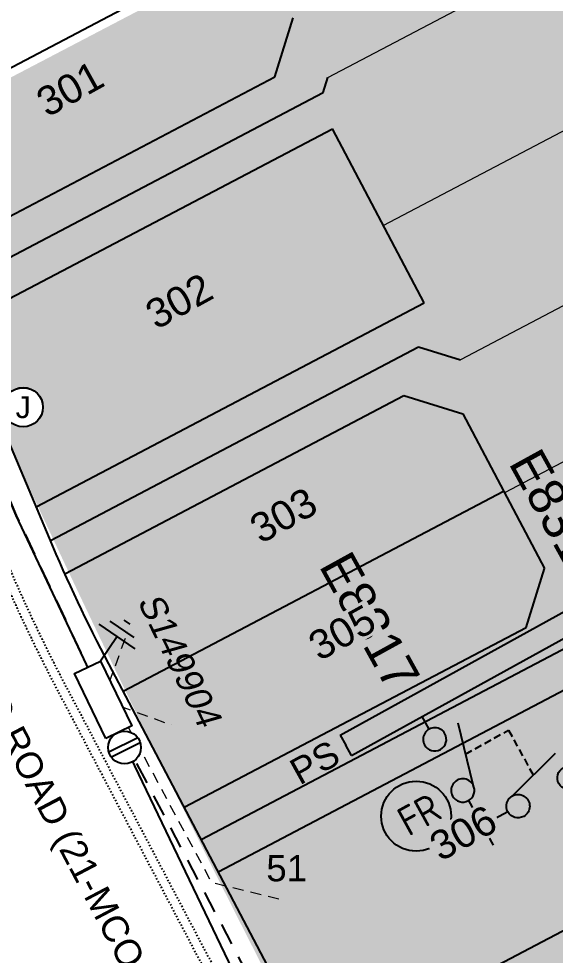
# Model space of a CAD drawing. Header units: metres. Extents: x 303431 to 305438, y 6269401 to 6270518.
# Drawn here: x 303926.4 to 303963.2, y 6269828.6 to 6269892.9 of the extents above; entities that cross this region are included whole.
import ezdxf
from ezdxf.enums import TextEntityAlignment as Align

# ---------------------------------------------------------------- set-up
doc = ezdxf.new("R2010")
doc.units = ezdxf.units.M
for name, pattern in [('A', [0]), ('Cable Exist UG', [8.2, 4, -1.2, 1.8, -1.2]), ('CENTERX2', [4, 2.5, -0.5, 0.5, -0.5]), ('Dash', [5, 3, -2]), ('DASHED', [0.75, 0.5, -0.25]), ('DOT', [0.25, 0, -0.25])]:
    doc.linetypes.add(name, pattern=pattern)
doc.layers.get('0').update_dxf_attribs({"color": 6})
for name, color, linetype in [('_User Duct ID', 3, 'Continuous'), ('Equip_HV_NEW', 2, 'Continuous'), ('Equip_LV_EXT', 7, 'Continuous'), ('Mains_LV_NEW_T84', 2, 'Continuous'), ('Notes', 7, 'Continuous'), ('Notes_LV_MISC', 7, 'Continuous'), ('SupportsUG_SP_LV_NEW', 2, 'Continuous'), ('Trench_SP_NEW', 2, 'Continuous')]:
    doc.layers.add(name, color=color, linetype=linetype)
doc.layers.add('Cadastre Land Parcels_SP_EXT', color=9, linetype='Continuous', lineweight=5)
doc.layers.add('Cadastre Roads_SP_EXT', color=9, linetype='Continuous', lineweight=5)
doc.styles.add('ARIAL', font='arial.ttf', dxfattribs={"height": 2})
doc.styles.add('iecISOCP', font='isocp.shx')
doc.styles.add('IESYMBOL1', font='isocp.shx')
doc.styles.get("Standard").update_dxf_attribs({"font": 'arial.ttf'})
doc.styles.add('SWG_LABEL', font='arial.ttf')
doc.styles.add('SWITCH_LABEL', font='arial.ttf', dxfattribs={"height": 2.5})
doc.linetypes.add('Cable New UG', pattern='A,7,-0.25,["x",Standard,S=2,R=0,X=0.2,Y=-0.8],-2.1', length=9.35)

# ---------------------------------------------------------------- blocks, each defined once
blk = doc.blocks.new('PILLAR_NEW')
at = {"oblique": 10, "flags": 8}
blk.add_attdef('ASSET_NUM', text='', height=1.75, dxfattribs=at).set_placement((2, 4), align=Align.MIDDLE_LEFT)
at = {"flags": 9}
for tag, p in [('STREET_CODE', (1.5, 2)), ('OWNED_BY', (1.5, 1.8)), ('OPERATED_BY', (1.5, 1.6))]:
    blk.add_attdef(tag, text='', height=0.2, dxfattribs=at).set_placement(p, align=Align.MIDDLE_LEFT)
blk.add_wipeout([(-2.475, 0.99), (2.475, 0.99), (2.475, -0.99), (-2.475, -0.99)])
at = {"lineweight": -3}
blk.add_lwpolyline([(-2.475, 0.99), (2.475, 0.99), (2.475, -0.99), (-2.475, -0.99)], close=True, dxfattribs=at)
for tag, flags, p in [('STATE', 9, (1.5, 1.2)), ('MAINTAINED_BY', 9, (1.5, 1.4)), ('SUPPORT_TYPE', 9, (1.5, 1)), ('USAGE', 9, (1.5, 0.8)), ('LEGEND', 9, (1.5, 0.6)), ('SUBURB', 9, (1.5, 0.2)), ('STREETNAME', 9, (1.5, 0)), ('PARENT', 9, (1.5, 0.4)), ('Z', 1, (1.5, -0.6)), ('LOCATION', 9, (1.5, -0.2)), ('NOTES', 9, (1.5, -0.4))]:
    blk.add_attdef(tag, text='', height=0.2, dxfattribs=dict(flags=flags)).set_placement(p, align=Align.MIDDLE_LEFT)
blk = doc.blocks.new('SWG_SIE_TRF_NOES_NEW')
for p, q in [((7.008, 0.801), (2.793, 1.949)), ((14.679, 0), (20.536, -0.004))]:
    blk.add_line(p, q)
at = {"linetype": 'DASHED'}
blk.add_lwpolyline([(4.901, 1.375), (4.901, 4.638), (12.609, 4.638)], dxfattribs=at)
for points in [[(2.998, -0.79, 1), (3.002, 0.81, 1)], [(6.998, -0.798, 1), (7.002, 0.801, 1)]]:
    blk.add_lwpolyline(points, format="xyb", close=True)
for points in [[(19.536, -0.753), (20.536, -0.004), (19.536, 0.747)], [(2.2, 0.011), (1.2, 0.011)], [(7.8, 0), (9.453, 0)]]:
    blk.add_lwpolyline(points)
at = {"flags": 1}
blk.add_attdef('Z', (0, 0), '', height=0.2, dxfattribs=at)
at = {"style": 'SWITCH_LABEL', "flags": 9}
blk.add_attdef('STREET_CODE', text='', height=0.2, dxfattribs=at).set_placement((0, -0.2), align=Align.MIDDLE_LEFT)
at = {"flags": 9}
for tag, p in [('ORIENTATION', (0, -0.4)), ('PARENT', (0, -0.6)), ('SUBURB', (0, -1)), ('STREETNAME', (0, -1.2)), ('USAGE', (0, -0.8)), ('OWNED_BY', (0.004, -1.886)), ('LOCATION', (0, -1.4)), ('NOTES', (0, -1.6)), ('OPERATED_BY', (-0.002, -2.108)), ('MAINTAINED_BY', (-0.003, -2.315))]:
    blk.add_attdef(tag, text='', height=0.2, dxfattribs=at).set_placement(p, align=Align.MIDDLE_LEFT)
blk = doc.blocks.new('SWG_FUSE_NEW')
for points in [[(1.151, 0.718), (4.044, -0.706)], [(1.16, -0.715), (4.044, 0.727)]]:
    blk.add_lwpolyline(points)
for centre in [(0.8, -0.001), (4.4, 0.01)]:
    blk.add_circle(centre, 0.8)
blk = doc.blocks.new('SWG_SIE_TRF_NEW')
at = {"linetype": 'CENTERX2'}
blk.add_blockref('SWG_SIE_TRF_NOES_NEW', (0, 0), dxfattribs=at)
at = {"linetype": 'CENTERX2', "rotation": 180}
blk.add_blockref('SWG_FUSE_NEW', (14.679, 0), dxfattribs=at)
at = {"style": 'IESYMBOL1'}
blk.add_text('TRF', height=2.5, rotation=89.98256, dxfattribs=at).set_placement((22.515, -0.055), align=Align.MIDDLE_CENTER)
blk = doc.blocks.new('FAULT_INDIC_SE')
blk.add_circle((0, 0), 2.4)
at = {"insert": (-1.152, 1.002), "char_height": 2, "width": 2.70423, "attachment_point": 1, "style": 'iecISOCP'}
blk.add_mtext('FR', dxfattribs=at)
blk = doc.blocks.new('SWG_SIE_SU_NEW')
blk.add_line((5.808, 0.79), (1.594, 1.938))
at = {"linetype": 'A', "lineweight": 0}
for p, q in [((8.381, 0.659), (8.379, -0.682)), ((8.579, -0.712), (8.581, 0.688)), ((8.781, 0.659), (8.779, -0.683)), ((7.981, 0.347), (7.98, -0.368)), ((8.18, -0.584), (8.181, 0.562)), ((8.98, -0.588), (8.981, 0.564)), ((9.181, 0.351), (9.18, -0.376))]:
    blk.add_line(p, q, dxfattribs=at)
at = {"linetype": 'DASHED'}
blk.add_lwpolyline([(3.701, 1.364), (3.701, 4.733), (7.222, 4.733)], dxfattribs=at)
for points in [[(1.798, -0.802, 1), (1.802, 0.798, 1)], [(5.798, -0.81, 1), (5.802, 0.79, 1)]]:
    blk.add_lwpolyline(points, format="xyb", close=True)
for points in [[(1, 0), (0, 0)], [(6.6, -0.012), (10.1, -0.012)]]:
    blk.add_lwpolyline(points)
at = {"linetype": 'A', "lineweight": 0}
blk.add_circle((8.582, -0.012), 0.7, dxfattribs=at)
at = {"style": 'SWG_LABEL', "flags": 8}
blk.add_attdef('ASSET_NUM', text='', height=2.5, rotation=179.95437, dxfattribs=at).set_placement((-2.4, 0.012), align=Align.MIDDLE_LEFT)
at = {"flags": 1}
blk.add_attdef('Z', (0, 0), '', height=0.2, dxfattribs=at)
at = {"style": 'SWITCH_LABEL', "flags": 9}
blk.add_attdef('STREET_CODE', text='', height=0.2, dxfattribs=at).set_placement((0, 0), align=Align.MIDDLE_LEFT)
at = {"flags": 9}
for tag, p in [('ORIENTATION', (0, -0.2)), ('USAGE', (0, -0.6)), ('PARENT', (0, -0.4)), ('SUBURB', (0, -0.8)), ('STREETNAME', (0, -1)), ('LOCATION', (0, -1.2)), ('OPERATED_BY', (-0.013, -1.84)), ('OWNED_BY', (-0.007, -1.617)), ('NOTES', (0, -1.4)), ('MAINTAINED_BY', (-0.015, -2.047))]:
    blk.add_attdef(tag, text='', height=0.2, dxfattribs=at).set_placement(p, align=Align.MIDDLE_LEFT)
blk = doc.blocks.new('SWG_SIE_ES_NEW')
for p, q in [((-5.793, 0.779), (-1.793, 1.926)), ((0.012, -1.212), (2.412, -1.207)), ((0.313, -1.811), (2.113, -1.807)), ((0.614, -2.41), (1.814, -2.408)), ((0.915, -3.01), (1.515, -3.008))]:
    blk.add_line(p, q)
for points in [[(-5.789, -0.821, -1), (-5.793, 0.779, -1)], [(-1.789, -0.813, -1), (-1.793, 0.787, -1)]]:
    blk.add_lwpolyline(points, format="xyb", close=True)
for points in [[(-6.591, -0.023), (-7.891, -0.023)], [(-0.991, -0.012), (1.212, -0.012), (1.212, -1.209)]]:
    blk.add_lwpolyline(points)
at = {"flags": 1}
blk.add_attdef('Z', (0, 0), '', height=0.2, dxfattribs=at)
at = {"style": 'SWITCH_LABEL', "flags": 9}
blk.add_attdef('STREET_CODE', text='', height=0.2, dxfattribs=at).set_placement((0, -0.2), align=Align.MIDDLE_LEFT)
at = {"flags": 9}
for tag, p in [('ORIENTATION', (0, -0.4)), ('PARENT', (0, -0.6)), ('SUBURB', (0, -1)), ('STREETNAME', (0, -1.2)), ('USAGE', (0, -0.8)), ('OPERATED_BY', (-0.003, -2.005)), ('OWNED_BY', (0.004, -1.783)), ('LOCATION', (0, -1.4)), ('NOTES', (0, -1.6)), ('MAINTAINED_BY', (-0.004, -2.212))]:
    blk.add_attdef(tag, text='', height=0.2, dxfattribs=at).set_placement(p, align=Align.MIDDLE_LEFT)
at = {"style": 'ARIAL', "flags": 8}
blk.add_attdef('ASSET_NUM', text='', height=2, dxfattribs=at).set_placement((14.296, -5.086), align=Align.MIDDLE_RIGHT)
blk = doc.blocks.new('*U44')
for p, q in [((-1.6, 0), (-1.6, 42.719)), ((-1.6, 42.719), (-0.8, 42.719)), ((0, 42.719), (-0.8, 42.719)), ((0, 0), (0, 42.719)), ((-1.6, 0), (-0.8, 0)), ((0, 0), (-0.8, 0))]:
    blk.add_line(p, q)
at = {"style": 'ARIAL'}
blk.add_attdef('SWG_TYPE', text='', height=1.8, rotation=90, dxfattribs=at).set_placement((-0.8, 43.464), align=Align.MIDDLE_LEFT)
blk.add_attdef('SUB_TYPE', text='', height=1.8, rotation=90, dxfattribs=at).set_placement((-0.8, -0.757), align=Align.MIDDLE_RIGHT)
blk = doc.blocks.new('*U75')
for tag, flags, p in [('ACTUAL_STATUS', 9, (1.5, 0)), ('OPERATING_VOLTAGE', 9, (1.5, -0.6)), ('ORIENTATION', 9, (1.5, -0.8)), ('CONSTRUCTED_VOLTAGE', 9, (1.5, -0.2)), ('NO_PHASES', 9, (1.5, -0.4)), ('STATE', 9, (1.5, -1)), ('SWITCH_TYPE', 9, (1.5, -1.2)), ('OWNED_BY', 9, (1.5, -1.8)), ('USAGE', 9, (1.5, -1.4)), ('NOTES', 9, (1.5, -1.6)), ('TYPE', 9, (1.5, -2.6)), ('OPERATED_BY', 9, (1.5, -2)), ('MAINTAINED_BY', 9, (1.5, -2.2)), ('NUMBER_OF_PHASES', 9, (1.5, -2.4)), ('Z', 1, (1.5, -2.8))]:
    blk.add_attdef(tag, text='', height=0.2, dxfattribs=dict(flags=flags)).set_placement(p, align=Align.MIDDLE_LEFT)
blk.add_wipeout([(9.372, -3.166), (9.195, -3.226), (9.026, -3.308), (8.868, -3.411), (8.725, -3.532), (8.599, -3.67), (8.49, -3.823), (8.402, -3.989), (8.335, -4.164), (8.29, -4.346), (8.269, -4.533), (8.271, -4.72), (8.297, -4.906), (8.345, -5.087), (8.416, -5.261), (8.509, -5.424), (8.621, -5.575), (8.751, -5.71), (8.897, -5.828), (9.056, -5.926), (9.227, -6.004), (9.406, -6.06), (9.591, -6.093), (9.778, -6.103), (9.965, -6.089), (10.149, -6.051), (10.327, -5.991), (10.496, -5.91), (10.653, -5.807), (10.796, -5.686), (10.923, -5.548), (11.031, -5.395), (11.12, -5.229), (11.187, -5.054), (11.231, -4.872), (11.253, -4.685), (11.251, -4.498), (11.225, -4.312), (11.176, -4.131), (11.105, -3.957), (11.013, -3.794), (10.901, -3.643), (10.771, -3.508), (10.625, -3.39), (10.465, -3.291), (10.294, -3.213), (10.115, -3.158), (9.931, -3.125), (9.743, -3.115), (9.556, -3.129)])
for p, q in [((8.806, -5.766), (10.282, -3.202)), ((9.24, -6.015), (10.715, -3.452))]:
    blk.add_line(p, q)
blk.add_circle((9.761, -4.609), 1.5)
blk = doc.blocks.new('DUCT_INDICATOR')
at = {"flags": 1}
blk.add_attdef('Z', (0, 0), '', height=0.2, dxfattribs=at)
at = {"color": 7, "linetype": 'Cable Exist UG'}
blk.add_wipeout([(-0.51, 2.16), (-0.04, 2.22), (0.58, 2.17), (1.41, 1.69), (2.01, 1.02), (2.19, 0.01), (1.98, -1.07), (1.16, -1.93), (0.25, -2.17), (-0.43, -2.15), (-1.15, -1.86), (-1.68, -1.49), (-1.99, -0.81), (-2.19, 0.06), (-1.97, 1.09), (-1.07, 1.98), (-0.87, 2.07)], dxfattribs=at)
blk.add_circle((0, 0), 2.25)
blk.add_attdef('CODE', text='', height=1.8).set_placement((0, 0), align=Align.MIDDLE_CENTER)
blk = doc.blocks.new('Earth')
for p, q in [((0, -2.044), (0, 0)), ((-1.5, -2.044), (1.5, -2.044)), ((-1, -2.644), (1, -2.644)), ((-0.25, -3.244), (0.25, -3.244))]:
    blk.add_line(p, q)

msp = doc.modelspace()

# ---------------------------------------------------------------- linework, layer by layer
at = {"layer": 'Mains_LV_NEW_T84', "color": 170, "linetype": 'Cable New UG', "ltscale": 0.75, "flags": 128}
msp.add_lwpolyline([(304000.35941, 6269847.5607), (303998.86928, 6269851.14852), (303988.23288, 6269846.04797), (303997.88459, 6269826.55381), (304023.80239, 6269838.96981), (304030.31048, 6269825.78332), (304029.89984, 6269818.40026), (303970.58029, 6269787.27017), (303958.47625, 6269791.18525), (303932.17505, 6269846.04321), (303926.18425, 6269858.74631), (303920.91203, 6269871.2624)], dxfattribs=at)
at = {"layer": 'Notes'}
for p, q in [((303943.9266, 6269888.87649), (303945.18463, 6269892.92833)), ((303947.25866, 6269887.80474), (303947.57317, 6269888.8177)), ((303954.17421, 6269873.36382), (303947.88812, 6269885.311)), ((303953.79677, 6269870.3403), (303956.666, 6269869.44946)), ((303952.7929, 6269866.98717), (303956.84473, 6269865.72915)), ((303956.84473, 6269865.72915), (303962.43236, 6269855.10943)), ((303961.17434, 6269851.05759), (303962.43236, 6269855.10943))]:
    msp.add_line(p, q, dxfattribs=at)
at = {"layer": 'Notes', "color": 2, "linetype": 'Continuous', "lineweight": 0, "flags": 128}
for points, elevation in [([(303947.57317, 6269888.8177), (303983.56983, 6269907.75758)], 70.26692), ([(303951.38039, 6269878.67368), (303987.17537, 6269897.50744)], 66.9951), ([(303988.29169, 6269886.08952), (303956.666, 6269869.44946)], 52.63693), ([(303990.64979, 6269876.59549), (303959.69647, 6269860.30921)], 56.44164)]:
    msp.add_lwpolyline(points, dxfattribs=dict(at, elevation=elevation))
at = {"layer": 'Notes', "color": 254, "linetype": 'DOT', "ltscale": 0.5, "true_color": 0xd1d1d1, "flags": 128}
for points in [[(303958.49764, 6269790.75042), (303958.03217, 6269791.63508), (303957.56653, 6269792.52005), (303957.1009, 6269793.40503), (303956.63526, 6269794.29), (303956.16963, 6269795.17498), (303955.70399, 6269796.05996), (303955.23835, 6269796.94493), (303954.77272, 6269797.82991), (303954.30708, 6269798.71489), (303953.84145, 6269799.59986), (303953.37581, 6269800.48484), (303952.91017, 6269801.36982), (303952.44454, 6269802.25479), (303951.9789, 6269803.13977), (303951.51327, 6269804.02474), (303951.04763, 6269804.90972), (303950.58199, 6269805.7947), (303950.11636, 6269806.67967), (303949.65072, 6269807.56465), (303949.18508, 6269808.44963), (303948.71945, 6269809.3346), (303948.25381, 6269810.21958), (303947.78818, 6269811.10456), (303947.32254, 6269811.98953), (303946.8569, 6269812.87451), (303946.39127, 6269813.75948), (303945.92563, 6269814.64446), (303945.46, 6269815.52944), (303944.99436, 6269816.41441), (303944.52872, 6269817.29939), (303944.06309, 6269818.18437), (303943.59745, 6269819.06934), (303943.13182, 6269819.95432), (303942.66618, 6269820.83929), (303942.66295, 6269820.84543), (303942.6629, 6269820.84552), (303942.20054, 6269821.72427), (303941.73491, 6269822.60925), (303941.26927, 6269823.49422), (303940.80364, 6269824.3792), (303940.338, 6269825.26418), (303939.87236, 6269826.14915), (303939.40673, 6269827.03413), (303938.94109, 6269827.91911), (303938.47546, 6269828.80408), (303938.00982, 6269829.68906), (303937.54418, 6269830.57403), (303937.07855, 6269831.45901), (303936.61291, 6269832.34399), (303936.14728, 6269833.22896), (303935.68164, 6269834.11394), (303935.216, 6269834.99892), (303934.75037, 6269835.88389), (303934.28473, 6269836.76887), (303933.8191, 6269837.65384), (303933.55281, 6269838.15993), (303933.35346, 6269838.53882), (303932.88782, 6269839.4238), (303932.42219, 6269840.30877), (303931.95655, 6269841.19375), (303931.49092, 6269842.07873), (303931.02528, 6269842.9637), (303930.55964, 6269843.84868), (303930.55641, 6269843.85482), (303930.55637, 6269843.85491), (303930.09401, 6269844.73366), (303929.62837, 6269845.61863), (303929.16274, 6269846.50361), (303929.07031, 6269846.67927), (303928.71199, 6269847.36584, -0.00208334), (303928.27137, 6269848.22578, -0.00208334), (303927.83793, 6269849.08936, -0.00208334), (303927.4117, 6269849.95652, -0.00208334), (303926.99272, 6269850.8272, -0.00208334), (303926.581, 6269851.70134, -0.00208334), (303926.17659, 6269852.57888, -0.00208334), (303925.7795, 6269853.45976, -0.00208334), (303925.38976, 6269854.34392, -0.00208334), (303925.00741, 6269855.2313, -0.00099912), (303924.82667, 6269855.65799), (303924.62464, 6269856.1376), (303924.23644, 6269857.05918), (303923.84824, 6269857.98075), (303923.46004, 6269858.90233), (303923.07184, 6269859.8239), (303922.68364, 6269860.74548), (303922.29544, 6269861.66705), (303921.90724, 6269862.58863), (303921.51904, 6269863.5102), (303921.13084, 6269864.43178), (303920.90884, 6269864.9588), (303920.74264, 6269865.35335), (303920.35444, 6269866.27493), (303919.99355, 6269867.13169), (303919.96624, 6269867.1965), (303919.57804, 6269868.11808), (303919.18984, 6269869.03965), (303918.80164, 6269869.96123), (303918.41344, 6269870.8828), (303918.02524, 6269871.80438), (303917.8326, 6269872.2617), (303917.62944, 6269872.7412, 0.00208334), (303917.22018, 6269873.69048, 0.00208334), (303916.80303, 6269874.63632, 0.00208334), (303916.37801, 6269875.57866, 0.00208334), (303915.94515, 6269876.51742, 0.00208334), (303915.50449, 6269877.45254, 0.00208334), (303915.05605, 6269878.38395, 0.00208334), (303914.59986, 6269879.31159, 0.00208334), (303914.13595, 6269880.23541, 0.00193681), (303913.69779, 6269881.09075, 0.00014653), (303913.66437, 6269881.15532, 0.00149083), (303913.32221, 6269881.81118, 0.0005925), (303913.18514, 6269882.07127, 0.00149071), (303912.83755, 6269882.7242), (303912.83752, 6269882.72426)], [(303959.06403, 6269791.04841), (303958.59855, 6269791.93308), (303958.13292, 6269792.81806), (303957.66728, 6269793.70304), (303957.20165, 6269794.58801), (303956.73601, 6269795.47299), (303956.27037, 6269796.35796), (303955.80474, 6269797.24294), (303955.3391, 6269798.12792), (303954.87347, 6269799.01289), (303954.40783, 6269799.89787), (303953.94219, 6269800.78285), (303953.47656, 6269801.66782), (303953.01092, 6269802.5528), (303952.54529, 6269803.43778), (303952.07965, 6269804.32275), (303951.61401, 6269805.20773), (303951.14838, 6269806.0927), (303950.68274, 6269806.97768), (303950.21711, 6269807.86266), (303949.75147, 6269808.74763), (303949.28583, 6269809.63261), (303948.8202, 6269810.51759), (303948.35456, 6269811.40256), (303947.88893, 6269812.28754), (303947.42329, 6269813.17251), (303946.95765, 6269814.05749), (303946.49202, 6269814.94247), (303946.02638, 6269815.82744), (303945.56075, 6269816.71242), (303945.09511, 6269817.5974), (303944.62947, 6269818.48237), (303944.16384, 6269819.36735), (303943.6982, 6269820.25233), (303943.23257, 6269821.1373), (303943.22934, 6269821.14344), (303943.22929, 6269821.14353), (303942.76693, 6269822.02228), (303942.30129, 6269822.90725), (303941.83566, 6269823.79223), (303941.37002, 6269824.67721), (303940.90439, 6269825.56218), (303940.43875, 6269826.44716), (303939.97311, 6269827.33214), (303939.50748, 6269828.21711), (303939.04184, 6269829.10209), (303938.5762, 6269829.98706), (303938.11057, 6269830.87204), (303937.64493, 6269831.75702), (303937.1793, 6269832.64199), (303936.71366, 6269833.52697), (303936.24802, 6269834.41195), (303935.78239, 6269835.29692), (303935.31675, 6269836.1819), (303934.85112, 6269837.06688), (303934.38548, 6269837.95185), (303934.1192, 6269838.45794), (303933.91984, 6269838.83683), (303933.45421, 6269839.7218), (303932.98857, 6269840.60678), (303932.52294, 6269841.49176), (303932.0573, 6269842.37673), (303931.59166, 6269843.26171), (303931.12603, 6269844.14669), (303931.1228, 6269844.15282), (303931.12275, 6269844.15291), (303930.66039, 6269845.03166), (303930.19476, 6269845.91664), (303929.72912, 6269846.80161), (303929.63669, 6269846.97728), (303929.28035, 6269847.66006, -0.00208334), (303928.84216, 6269848.51525, -0.00208334), (303928.41112, 6269849.37406, -0.00208334), (303927.98724, 6269850.23643, -0.00208334), (303927.57057, 6269851.10231, -0.00208334), (303927.16113, 6269851.97163, -0.00208334), (303926.75895, 6269852.84432, -0.00208334), (303926.36405, 6269853.72035, -0.00208334), (303925.97646, 6269854.59963, -0.00208334), (303925.59622, 6269855.48211, -0.00099912), (303925.41648, 6269855.90644), (303925.21445, 6269856.38605), (303924.82625, 6269857.30762), (303924.43805, 6269858.2292), (303924.04985, 6269859.15077), (303923.66165, 6269860.07235), (303923.27345, 6269860.99392), (303922.88525, 6269861.9155), (303922.49705, 6269862.83707), (303922.10885, 6269863.75865), (303921.72065, 6269864.68023), (303921.49865, 6269865.20724), (303921.33245, 6269865.6018), (303920.94425, 6269866.52338), (303920.58335, 6269867.38013), (303920.55605, 6269867.44495), (303920.16785, 6269868.36653), (303919.77965, 6269869.2881), (303919.39145, 6269870.20968), (303919.00325, 6269871.13125), (303918.61505, 6269872.05283), (303918.42241, 6269872.51014), (303918.2182, 6269872.99212, 0.00208334), (303917.80683, 6269873.9463, 0.00208334), (303917.38752, 6269874.89702, 0.00208334), (303916.96031, 6269875.84422, 0.00208334), (303916.52522, 6269876.78782, 0.00208334), (303916.08228, 6269877.72776, 0.00208334), (303915.63153, 6269878.66398, 0.00208334), (303915.17299, 6269879.59641, 0.00208334), (303914.70669, 6269880.52499, 0.00193681), (303914.26626, 6269881.38475, 0.00014653), (303914.23267, 6269881.44965, 0.00149083), (303913.88874, 6269882.1089, 0.0005925), (303913.75097, 6269882.37033, 0.00149071), (303913.40159, 6269883.02663), (303913.40156, 6269883.02668)]]:
    msp.add_lwpolyline(points, format="xyb", dxfattribs=at)
at = {"layer": 'Notes', "flags": 128}
msp.add_lwpolyline([(303928.46689, 6269857.19138), (303921.47277, 6269873.79522)], dxfattribs=at)
msp.add_lwpolyline([(303932.53899, 6269848.56983, -0.02129278), (303928.46689, 6269857.19138)], format="xyb", dxfattribs=at)
at = {"layer": 'Trench_SP_NEW', "color": 200, "linetype": 'Dash', "lineweight": 9, "ltscale": 0.25}
for q in [(303933.84939, 6269850.79248), (303936.83289, 6269844.38165)]:
    msp.add_line((303932.13572, 6269846.09531), q, dxfattribs=at)
at = {"layer": 'Trench_SP_NEW', "color": 160, "linetype": 'Dash', "ltscale": 0.5, "flags": 128}
msp.add_lwpolyline([(303920.91203, 6269871.2624), (303926.18425, 6269858.74631), (303932.18902, 6269846.01357), (303938.72318, 6269833.5949), (303945.53283, 6269820.65266), (303960.43021, 6269792.33906)], dxfattribs=at)
at = {"layer": 'Trench_SP_NEW', "color": 200, "linetype": 'Dash', "lineweight": 9, "ltscale": 0.25, "flags": 128}
msp.add_lwpolyline([(303944.20353, 6269832.42383), (303939.61629, 6269833.54068), (303932.72878, 6269846.35536)], dxfattribs=at)

# ---------------------------------------------------------------- block references
at = {"layer": 'Equip_HV_NEW', "linetype": 'CENTERX2', "rotation": 298.902976785664}
msp.add_blockref('*U44', (303949.18794, 6269842.28192), dxfattribs=at).add_auto_attribs({'SUB_TYPE': 'PS', 'SWG_TYPE': '8DJH'})
at = {"layer": 'Equip_HV_NEW', "linetype": 'CENTERX2'}
ref = msp.add_blockref('SWG_SIE_TRF_NEW', (303966.41226, 6269853.16179), dxfattribs=dict(at, rotation=298.902976785664))
ref.add_attrib('ASSET_NUM', 'E8318', dxfattribs={"layer": '0', "height": 2.5, "rotation": 298.8573506, "style": 'SWG_LABEL'}).set_placement((303965.90274, 6269854.12462), align=Align.MIDDLE_RIGHT)
ref = msp.add_blockref('SWG_SIE_SU_NEW', (303954.03951, 6269844.96043), dxfattribs=dict(at, zscale=0.0254, rotation=298.902976785664))
ref.add_attrib('ASSET_NUM', 'E8317', dxfattribs={"layer": '0', "height": 2.5, "rotation": 298.8573506, "style": 'SWG_LABEL', "oblique": 360}).set_placement((303952.88966, 6269847.06708), align=Align.MIDDLE_RIGHT)
ref = msp.add_blockref('SWG_SIE_ES_NEW', (303965.68667, 6269841.61479), dxfattribs=dict(at, rotation=28.90297678566401))
ref.add_attrib('ASSET_NUM', 'E8320', dxfattribs={"layer": '0', "height": 2, "rotation": 28.9029768, "style": 'ARIAL'}).set_placement((303971.23056, 6269838.8657), align=Align.MIDDLE_RIGHT)
at = {"layer": 'Equip_HV_NEW', "linetype": 'CENTERX2', "rotation": 28.90297678566401}
msp.add_blockref('FAULT_INDIC_SE', (303953.63238, 6269838.11036), dxfattribs=at)
at = {"layer": 'Notes_LV_MISC', "rotation": 145.3742729978044}
msp.add_blockref('Earth', (303931.95954, 6269848.76065), dxfattribs=at)

# ---------------------------------------------------------------- texts
at = {"layer": 'Cadastre Land Parcels_SP_EXT'}
msp.add_text('51', height=1.8, dxfattribs=at).set_placement((303943.35061, 6269833.63727))
msp.add_text('51', height=1.8, dxfattribs=at).set_placement((303943.35061, 6269833.63727))
at = {"layer": 'Notes', "insert": (303929.87614, 6269888.04507), "char_height": 2, "attachment_point": 5, "rotation": 29, "style": 'ARIAL', "bg_fill": 3, "box_fill_scale": 1.1, "bg_fill_color": 256, "bg_fill_true_color": 13158600, "bg_fill_transparency": 0}
msp.add_mtext('301', dxfattribs=at)

# ---------------------------------------------------------------- next in the draw order: linework, layer by layer
at = {"layer": 'Notes'}
msp.add_line((303920.31708, 6269876.45419), (303943.9266, 6269888.87649), dxfattribs=at)

# ---------------------------------------------------------------- next in the draw order: texts
at = {"layer": 'Notes', "char_height": 2, "attachment_point": 5, "rotation": 29, "style": 'ARIAL', "bg_fill": 3, "box_fill_scale": 1.1, "bg_fill_color": 256, "bg_fill_true_color": 13158600, "bg_fill_transparency": 0}
for s, insert in [('302', (303937.36191, 6269873.46863)), ('303', (303944.5259, 6269858.76618)), ('305', (303948.54943, 6269850.71268)), ('306', (303956.86029, 6269836.95423))]:
    msp.add_mtext(s, dxfattribs=dict(at, insert=insert))

# ---------------------------------------------------------------- next in the draw order: hatches: boundary and pattern name
at = {"layer": 'Notes', "linetype": 'Cable Exist UG'}
h = msp.add_hatch(dxfattribs=at)
h.set_pattern_fill('DOTS')
h.set_pattern_definition([(0, (38.3763, 16.5326), (0.79375, 1.5875), [0, -1.5875])])
edge = h.paths.add_edge_path()
edge.add_arc((304011.42744, 6269890.33301), 24.92791, 214.1129959, 257.1156654, ccw=False)
edge.add_arc((304014.82129, 6269888.66813), 27.00423, 172.479027, 207.1327061, ccw=False)
edge.add_line((303988.04937, 6269892.20269), (303984.31092, 6269906.16896))
edge.add_line((303984.31092, 6269906.16896), (303978.69775, 6269916.5003))
edge.add_line((303978.69775, 6269916.5003), (303916.62381, 6269884.01824))
edge.add_arc((304797.23127, 6270264.18401), 959.16396, 203.35027012, 209.42022479)
edge.add_line((303961.76064, 6269793.03187), (303968.5137, 6269790.93517))
edge.add_line((303968.5137, 6269790.93517), (304027.58935, 6269822.0182))
edge.add_line((304027.58935, 6269822.0182), (304029.60457, 6269828.50884))
edge.add_line((304029.60457, 6269828.50884), (304011.20331, 6269860.29528))
edge.add_arc((303997.13225, 6269852.56128), 16.05645, 28.7948958, 57.0352683)
h.paths.add_polyline_path([(303956.53046, 6269814.18899), (303956.41621, 6269817.82943), (303959.48416, 6269820.5385), (303956.2332, 6269816.30512)], flags=16)
h.paths.add_polyline_path([(303967.78112, 6269820.59075), (303967.7572, 6269824.05008), (303970.73481, 6269826.94025), (303968.47254, 6269822.69051)], flags=16)

# ---------------------------------------------------------------- next in the draw order: linework, layer by layer
at = {"layer": 'Notes'}
for p, q in [((303921.31979, 6269874.15684), (303947.25866, 6269887.80474)), ((303922.2944, 6269871.8447), (303947.88429, 6269885.30899)), ((303927.55439, 6269859.35763), (303954.17421, 6269873.36382)), ((303928.52856, 6269857.04527), (303953.79677, 6269870.3403)), ((303929.5307, 6269854.74762), (303952.7929, 6269866.98717)), ((303933.53175, 6269846.68303), (303959.63855, 6269860.41929)), ((303937.72247, 6269838.71824), (303961.17434, 6269851.05759)), ((303938.88656, 6269836.5058), (303964.5064, 6269849.98584)), ((303961.76064, 6269793.03187), (303932.53899, 6269848.56983)), ((303940.05065, 6269834.29336), (303966.7626, 6269848.34803))]:
    msp.add_line(p, q, dxfattribs=at)
for points in [[(303850.74449, 6269801.87936), (303830.78799, 6269839.51765), (303978.32959, 6269917.14761)], [(304013.46181, 6269856.39393), (303946.86029, 6269821.35112)]]:
    msp.add_lwpolyline(points, dxfattribs=at)

# ---------------------------------------------------------------- next in the draw order: block references
at = {"layer": '_User Duct ID'}
ref = msp.add_blockref('DUCT_INDICATOR', (303926.66627, 6269866.1887), dxfattribs=dict(at, xscale=0.6, yscale=0.6, zscale=0.8, rotation=180))
ref.add_attrib('CODE', 'J', dxfattribs={"layer": '0', "height": 1.5, "rotation": 180, "text_generation_flag": 6}).set_placement((303926.66627, 6269866.1887), align=Align.MIDDLE_CENTER)
at = {"layer": 'Equip_LV_EXT', "color": 0, "lineweight": 15, "ltscale": 0.5, "xscale": 0.7499999999999999, "yscale": 0.7499999999999999, "zscale": 0.7499999999999999, "rotation": 146.5445171522383}
msp.add_blockref('*U75', (303937.8241, 6269835.90703), dxfattribs=at)

# ---------------------------------------------------------------- next in the draw order: texts
at = {"layer": 'Cadastre Roads_SP_EXT', "insert": (303926.85344, 6269841.4775), "char_height": 1.8, "attachment_point": 5, "rotation": 297.72875}
msp.add_mtext('PROPOSED ROAD (21-MCO2)', dxfattribs=at)

# ---------------------------------------------------------------- next in the draw order: block references
at = {"layer": 'SupportsUG_SP_LV_NEW'}
ref = msp.add_blockref('PILLAR_NEW', (303932.14894, 6269846.10173), dxfattribs=dict(at, rotation=115.875877817667))
ref.add_attrib('ASSET_NUM', 'S149904', dxfattribs={"layer": '0', "height": 1.75, "rotation": 115.8758778, "oblique": 10, "text_generation_flag": 6}).set_placement((303935.25949, 6269853.27239), align=Align.MIDDLE_LEFT)

doc.saveas('drawing.dxf')
